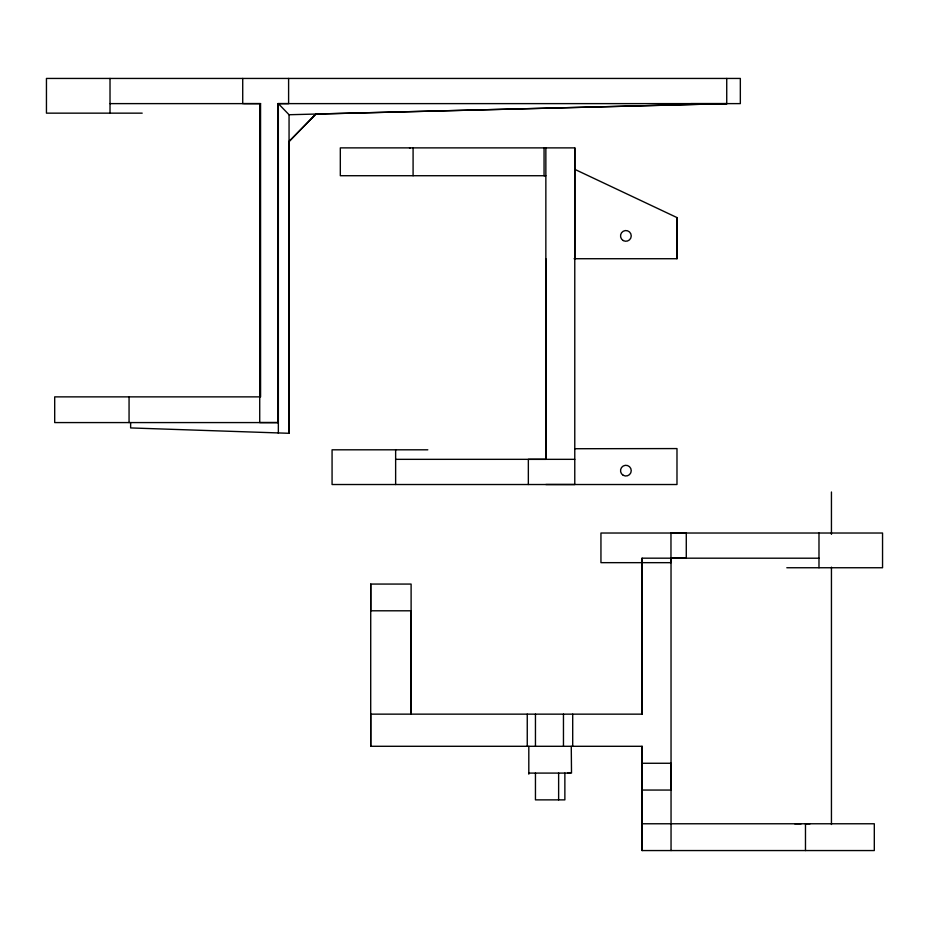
<?xml version="1.0" encoding="UTF-8"?>
<svg xmlns="http://www.w3.org/2000/svg" width="929" height="929" viewBox="0 0 929 929"><rect width="100%" height="100%" fill="white"/><g stroke="black" fill="none" stroke-linecap="round" stroke-linejoin="round"><path stroke-width="1.39" d="M110.017 113.152L110.017 78.442M129.061 422.579L129.061 396.869M242.724 103.618L242.724 78.442M288.605 78.442L288.605 103.618L277.887 103.618L277.91 422.579L259.725 422.579L259.702 103.63L260.55 103.618L260.573 396.869L54.695 396.869L54.695 422.579L277.91 422.579M130.629 422.579L130.629 427.932L289.07 433.297L289.058 141.51L315.848 114.046L726.977 103.618L277.887 103.618M642.183 850.558L642.287 823.768L874.305 823.768L874.305 850.558L642.113 850.558L642.102 746.301L370.706 746.289L370.729 584.062L411.106 584.074L411.117 610.806L411.082 714.157L411.117 610.806L370.729 610.794L370.717 584.074M413.091 175.72L413.091 147.874M528.81 774.159L528.81 746.301M535.452 773.091L535.452 799.869L564.867 799.869L564.867 773.091M535.452 746.301L535.452 714.157M545.857 459.344L545.857 147.874L544.057 147.874L544.057 175.732L545.857 175.732L340.316 175.72L340.316 147.874L574.784 147.885L574.772 484.52L545.869 484.508M558.631 799.869L558.631 773.091M563.462 746.301L563.462 714.157M574.784 258.726L574.784 147.885M642.287 823.768L642.102 746.301M370.706 746.289L370.706 714.146L642.113 714.157L642.067 558.178L642.09 562.66M671.052 850.558L671.028 558.213L671.005 562.672L600.947 562.66L600.947 533.025L882.55 533.025L882.55 567.747L786.805 567.747M670.97 533.002L670.97 558.178L686.276 558.213L686.276 533.025L671.005 533.025M574.087 258.726L676.997 258.726L676.997 217.583L574.703 169.31M726.733 103.618L726.733 78.442M805.478 850.558L805.478 823.768L810.018 823.768M289.058 141.51L315.918 114.046M574.796 448.73L676.986 448.579L676.986 484.52L332.071 484.52L332.071 449.81L427.816 449.81M278.352 433.297L278.328 103.618L289.058 114.731L726.896 103.618M409.503 147.874L410.304 147.862M567.712 773.091L570.301 773.091M571.265 746.301L571.509 773.091L529.054 773.091M243.595 103.618L260.55 103.618M690.909 103.618L740.332 103.618L740.332 78.442L46.45 78.442L46.45 113.152L142.195 113.152M110.017 103.618L259.702 103.63M395.638 459.344L545.869 459.332L545.857 258.726M574.772 459.332L528.346 459.344L528.346 484.52M642.067 558.178L818.983 558.213M642.102 763.278L671.052 763.266L671.028 790.056L642.183 790.056M794.678 823.768L801.146 823.768M676.986 217.572L676.997 258.726M831.443 491.998L831.443 534.349M831.443 567.143L831.443 824.487M818.983 533.025L818.983 567.747M642.102 562.66L642.102 714.157M572.705 714.157L572.705 746.301M527.254 714.157L527.254 746.301M395.638 449.81L395.638 484.52M289.058 114.731L289.07 433.297M623.208 240.541A5.353 5.353 0 0 0 631.244 235.908A5.353 5.353 0 0 0 623.208 231.263A5.353 5.353 0 0 0 623.208 240.541M623.208 475.288A5.353 5.353 0 0 0 631.244 470.655A5.353 5.353 0 0 0 623.208 466.01A5.353 5.353 0 0 0 623.208 475.288"/></g></svg>
